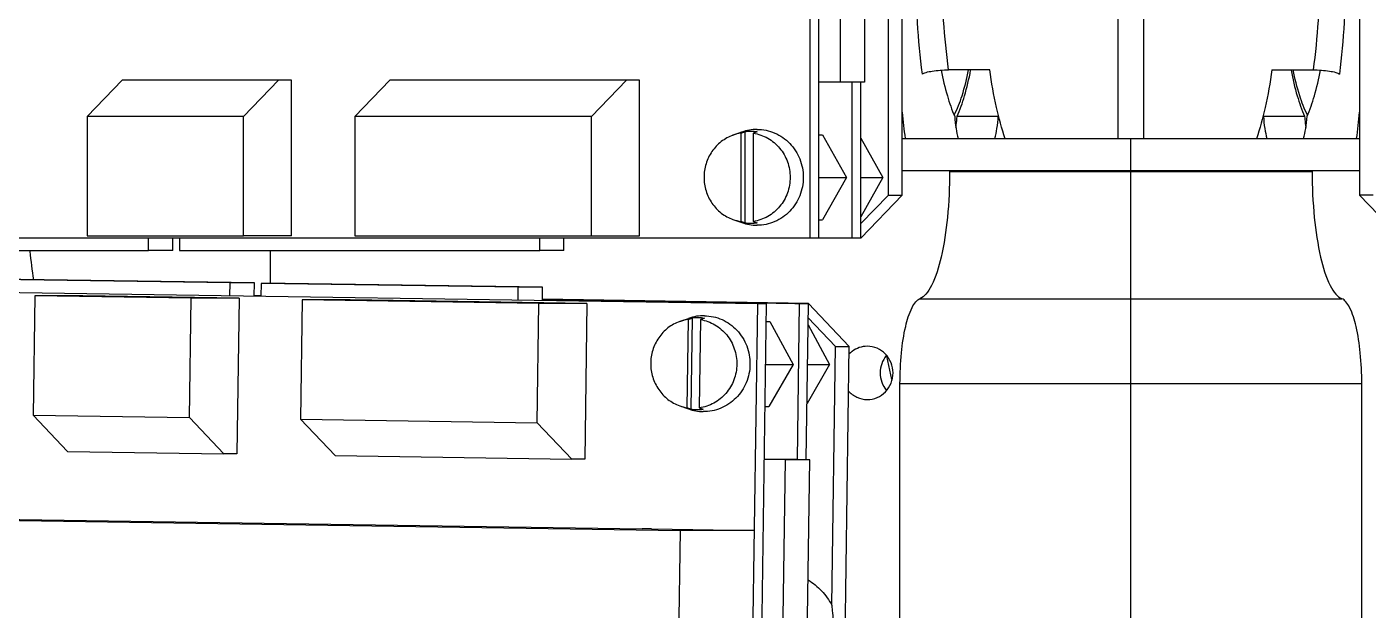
# Model space of a CAD drawing. Header units: millimetres. Extents: x 0 to 841, y 0 to 594.
# Drawn here: x 704.95 to 736.43, y 216.99 to 230.68 of the extents above; entities that cross this region are included whole.
import ezdxf

# ---------------------------------------------------------------- set-up
doc = ezdxf.new("R2010")
doc.units = ezdxf.units.MM
doc.header["$LTSCALE"] = 46.255
doc.layers.get('0').update_dxf_attribs({"linetype": 'CONTINUOUS'})
doc.layers.add('AXIS', color=7, linetype='CONTINUOUS')

msp = doc.modelspace()

# ---------------------------------------------------------------- linework, layer by layer
at = {"color": 7, "linetype": 'CONTINUOUS'}
for p, q in [((723.336, 225.725), (723.336, 246.725)), ((723.543, 225.725), (723.543, 246.725)), ((725.496, 226.725), (725.496, 245.725)), ((736.228, 245.725), (736.228, 226.725)), ((724.04, 235.375), (724.04, 229.375)), ((724.609, 235.375), (724.61, 229.375)), ((725.172, 226.725), (725.172, 232.793)), ((730.562, 228.055), (730.562, 231.18)), ((731.161, 231.18), (731.161, 228.055)), ((706.369, 228.574), (707.19, 229.424)), ((710.861, 229.425), (707.19, 229.424)), ((710.861, 229.425), (710.04, 228.575)), ((711.166, 229.425), (710.861, 229.425)), ((711.166, 225.775), (711.166, 229.425)), ((712.648, 228.575), (713.469, 229.425)), ((719.328, 229.425), (713.469, 229.425)), ((719.023, 229.425), (718.202, 228.575)), ((719.328, 225.775), (719.328, 229.425)), ((724.61, 229.375), (723.543, 229.375)), ((724.32, 225.725), (724.32, 229.375)), ((724.527, 225.725), (724.527, 229.375)), ((710.04, 228.575), (706.369, 228.574)), ((706.369, 228.574), (706.369, 225.774)), ((710.04, 225.775), (710.04, 228.575)), ((718.202, 228.575), (712.648, 228.575)), ((712.648, 228.575), (712.648, 225.775)), ((718.202, 225.775), (718.202, 228.575)), ((726.784, 228.57), (726.784, 228.576)), ((734.939, 228.576), (734.939, 228.57)), ((721.525, 228.133), (721.733, 228.208)), ((721.71, 228.18), (721.801, 228.211)), ((721.801, 228.211), (721.801, 226.078)), ((722.091, 228.211), (722, 228.18)), ((721.71, 228.18), (721.71, 226.109)), ((722, 228.18), (722, 226.109)), ((723.543, 228.144), (723.629, 228.144)), ((723.629, 228.144), (724.187, 227.144)), ((724.527, 228.067), (725.042, 227.144)), ((725.496, 228.055), (736.228, 228.055)), ((730.862, 194.405), (730.862, 228.055)), ((725.496, 227.305), (736.228, 227.305)), ((726.608, 227.28), (735.115, 227.28)), ((723.543, 227.144), (724.187, 227.144)), ((724.187, 227.144), (723.629, 226.144)), ((724.527, 227.144), (725.042, 227.144)), ((725.042, 227.144), (724.527, 226.221)), ((724.527, 226.057), (725.172, 226.725)), ((725.496, 226.725), (724.53, 225.725)), ((725.172, 226.725), (725.496, 226.725)), ((736.551, 226.725), (736.228, 226.725)), ((737.193, 225.725), (736.228, 226.725)), ((721.525, 226.155), (721.733, 226.081)), ((721.801, 226.078), (721.71, 226.109)), ((722, 226.109), (722.091, 226.078)), ((723.543, 226.144), (723.629, 226.144)), ((695.324, 225.724), (724.527, 225.725)), ((706.369, 225.774), (710.04, 225.775)), ((707.813, 225.424), (707.813, 225.724)), ((708.382, 225.424), (708.382, 225.724)), ((708.537, 225.724), (708.537, 225.424)), ((711.166, 225.775), (710.04, 225.775)), ((712.648, 225.775), (719.328, 225.775)), ((716.989, 225.425), (716.989, 225.725)), ((717.558, 225.425), (717.558, 225.725)), ((724.527, 225.725), (724.53, 225.725)), ((701.776, 225.424), (707.813, 225.424)), ((708.382, 225.424), (707.813, 225.424)), ((708.537, 225.424), (716.989, 225.425)), ((710.671, 224.655), (710.671, 225.425)), ((717.558, 225.425), (716.989, 225.425)), ((709.727, 224.666), (701.276, 224.793)), ((710.296, 224.666), (701.845, 224.793)), ((722.105, 224.172), (694.097, 224.596)), ((709.722, 224.362), (709.727, 224.666)), ((710.296, 224.666), (709.727, 224.666)), ((710.292, 224.354), (710.296, 224.666)), ((710.451, 224.655), (710.447, 224.352)), ((711.02, 224.655), (710.451, 224.655)), ((716.487, 224.563), (710.451, 224.655)), ((717.057, 224.563), (711.02, 224.655)), ((716.483, 224.26), (716.487, 224.563)), ((717.057, 224.563), (716.487, 224.563)), ((717.052, 224.252), (717.057, 224.563)), ((705.139, 224.362), (705.1, 221.562)), ((706.265, 224.362), (705.139, 224.362)), ((708.809, 224.306), (705.139, 224.362)), ((709.935, 224.306), (706.265, 224.362)), ((708.77, 221.506), (708.809, 224.306)), ((709.935, 224.306), (708.809, 224.306)), ((709.935, 224.306), (709.884, 220.656)), ((710.447, 224.363), (710.292, 224.366)), ((711.417, 224.267), (711.378, 221.467)), ((712.543, 224.267), (711.417, 224.267)), ((716.971, 224.183), (711.417, 224.267)), ((718.097, 224.183), (712.543, 224.267)), ((716.931, 221.383), (716.971, 224.183)), ((718.097, 224.183), (716.971, 224.183)), ((723.089, 224.172), (717.052, 224.263)), ((723.299, 224.187), (717.053, 224.282)), ((718.03, 224.262), (717.053, 224.277)), ((723.296, 224.172), (717.053, 224.266)), ((718.097, 224.183), (718.045, 220.533)), ((722.976, 224.187), (719.23, 224.244)), ((721.809, 203.174), (722.105, 224.172)), ((722.016, 203.174), (722.312, 224.172)), ((722.312, 224.172), (722.105, 224.172)), ((722.976, 224.187), (723.299, 224.187)), ((722.985, 224.177), (722.976, 224.187)), ((723.037, 220.522), (723.089, 224.172)), ((723.296, 224.172), (723.089, 224.172)), ((723.244, 220.519), (723.296, 224.172)), ((723.299, 224.187), (724.251, 223.172)), ((725.91, 224.295), (735.814, 224.295)), ((720.275, 223.76), (720.483, 223.835)), ((720.474, 223.809), (720.445, 221.738)), ((720.474, 223.809), (720.565, 223.84)), ((720.565, 223.84), (720.535, 221.707)), ((720.764, 223.805), (720.735, 221.734)), ((720.855, 223.836), (720.764, 223.805)), ((723.928, 223.172), (723.291, 223.851)), ((722.307, 223.764), (722.393, 223.763)), ((722.307, 223.763), (722.393, 223.763)), ((722.393, 223.763), (722.936, 222.755)), ((723.289, 223.686), (723.791, 222.754)), ((723.928, 223.172), (724.251, 223.172)), ((723.983, 204.174), (724.251, 223.172)), ((725.255, 222.401), (725.137, 222.944)), ((722.292, 222.755), (722.936, 222.755)), ((722.936, 222.755), (722.364, 221.763)), ((723.791, 222.754), (723.263, 221.839)), ((723.276, 222.754), (723.791, 222.754)), ((725.444, 222.305), (736.28, 222.305)), ((725.444, 210.303), (725.444, 222.305)), ((736.28, 210.303), (736.28, 222.305)), ((720.275, 221.783), (720.483, 221.708)), ((720.535, 221.707), (720.445, 221.738)), ((720.735, 221.734), (720.825, 221.703)), ((722.278, 221.763), (722.364, 221.763)), ((705.1, 221.562), (708.77, 221.506)), ((705.909, 220.712), (705.1, 221.562)), ((708.77, 221.506), (709.579, 220.656)), ((711.378, 221.467), (716.931, 221.383)), ((712.187, 220.617), (711.378, 221.467)), ((716.931, 221.383), (717.74, 220.533)), ((705.909, 220.712), (709.579, 220.656)), ((709.884, 220.656), (709.579, 220.656)), ((712.187, 220.617), (717.74, 220.533)), ((718.045, 220.533), (717.74, 220.533)), ((723.037, 220.522), (722.261, 220.534)), ((722.758, 220.518), (722.261, 220.526)), ((722.673, 214.519), (722.758, 220.518)), ((723.327, 220.518), (722.758, 220.518)), ((723.242, 214.519), (723.327, 220.518)), ((692.275, 219.283), (720.283, 218.86)), ((696.216, 219.247), (719.396, 218.896)), ((719.616, 218.896), (719.396, 218.896)), ((719.616, 218.896), (722.03, 218.86)), ((720.283, 218.86), (720.1, 205.861)), ((722.03, 218.86), (720.283, 218.86))]:
    msp.add_line(p, q, dxfattribs=at)
for centre, radius, start, end in [((753.199, 231.483), 27.847, 185.7857, 187.0767), ((725.473, 229.615), 2.504, 335.4721, 335.9207), ((736.251, 229.615), 2.504, 204.0793, 204.5279), ((708.103, 231.53), 28.271, 352.9329, 354.2046), ((722.089, 227.216), 1.053, 90.0139, 109.7009), ((721.946, 227.214), 1.007, 90.0069, 98.2815), ((721.946, 227.214), 1.007, 81.7185, 89.9931), ((721.856, 227.208), 0.983, 98.5419, 109.6809), ((721.856, 227.081), 0.983, 250.3191, 261.4581), ((722.089, 227.072), 1.053, 250.2991, 269.9861), ((721.946, 227.074), 1.007, 261.7185, 269.9931), ((721.946, 227.074), 1.007, 270.0069, 278.2815), ((748.368, 230.729), 43.672, 187.0028, 187.8806), ((720.606, 222.835), 0.983, 97.6763, 109.6834), ((720.838, 222.844), 1.053, 89.1464, 109.7036), ((720.695, 222.842), 1.007, 89.1389, 97.4146), ((720.695, 222.841), 1.007, 80.8519, 89.1252), ((720.606, 222.709), 0.984, 250.3213, 260.5923), ((720.838, 222.7), 1.053, 250.3014, 269.1186), ((720.695, 222.702), 1.007, 260.8519, 269.1252), ((720.695, 222.701), 1.007, 269.1389, 277.4146)]:
    msp.add_arc(centre, radius, start, end, dxfattribs=at)
for points, knots in [([(726.41, 229.659), (726.45, 229.455), (726.535, 229.088), (726.658, 228.73), (726.729, 228.576)], [0, 0, 0, 0, 0.550288, 1, 1, 1, 1]), ([(726.714, 228.601), (726.791, 228.747), (726.924, 229.098), (727.013, 229.461), (727.055, 229.665)], [0, 0, 0, 0, 0.441969, 1, 1, 1, 1]), ([(726.784, 228.576), (726.855, 228.73), (726.978, 229.087), (727.063, 229.454), (727.102, 229.658)], [0, 0, 0, 0, 0.449748, 1, 1, 1, 1]), ([(734.621, 229.658), (734.66, 229.454), (734.745, 229.087), (734.869, 228.73), (734.939, 228.576)], [0, 0, 0, 0, 0.550252, 1, 1, 1, 1]), ([(735.009, 228.601), (734.933, 228.747), (734.8, 229.098), (734.71, 229.461), (734.669, 229.665)], [0, 0, 0, 0, 0.441969, 1, 1, 1, 1]), ([(734.995, 228.576), (735.065, 228.73), (735.188, 229.088), (735.273, 229.455), (735.313, 229.659)], [0, 0, 0, 0, 0.449713, 1, 1, 1, 1]), ([(726.758, 228.312), (726.761, 228.333), (726.772, 228.419), (726.78, 228.505), (726.784, 228.57)], [0, 0, 0, 0, 0.240025, 1, 1, 1, 1]), ([(734.939, 228.57), (734.941, 228.548), (734.947, 228.462), (734.956, 228.376), (734.966, 228.312)], [0, 0, 0, 0, 0.258699, 1, 1, 1, 1]), ([(722.088, 228.269), (722.159, 228.269), (722.302, 228.255), (722.507, 228.19), (722.696, 228.085), (722.862, 227.944), (722.998, 227.773), (723.099, 227.577), (723.161, 227.365), (723.182, 227.144), (723.161, 226.924), (723.099, 226.711), (722.998, 226.516), (722.862, 226.344), (722.696, 226.203), (722.507, 226.098), (722.302, 226.034), (722.159, 226.019), (722.088, 226.019)], [0, 0, 0, 0, 0.061435, 0.123031, 0.184931, 0.247224, 0.30994, 0.373043, 0.436442, 0.5, 0.563558, 0.626957, 0.69006, 0.752776, 0.815069, 0.876969, 0.938565, 1, 1, 1, 1]), ([(721.525, 228.133), (721.476, 228.116), (721.38, 228.072), (721.247, 227.985), (721.129, 227.878), (720.995, 227.712), (720.877, 227.467), (720.829, 227.144), (720.877, 226.821), (720.995, 226.577), (721.129, 226.41), (721.247, 226.303), (721.38, 226.216), (721.476, 226.173), (721.525, 226.155)], [0, 0, 0, 0, 0.061579, 0.12344, 0.185622, 0.248136, 0.373692, 0.5, 0.626308, 0.751864, 0.814378, 0.87656, 0.938421, 1, 1, 1, 1]), ([(722, 228.18), (722.06, 228.171), (722.177, 228.142), (722.343, 228.067), (722.494, 227.962), (722.624, 227.832), (722.73, 227.68), (722.833, 227.455), (722.888, 227.144), (722.833, 226.833), (722.73, 226.608), (722.624, 226.456), (722.494, 226.326), (722.343, 226.222), (722.177, 226.147), (722.06, 226.118), (722, 226.109)], [0, 0, 0, 0, 0.061482, 0.123195, 0.185237, 0.247654, 0.310451, 0.373582, 0.5, 0.626418, 0.689549, 0.752346, 0.814763, 0.876805, 0.938518, 1, 1, 1, 1]), ([(726.608, 227.28), (726.608, 226.92), (726.578, 226.244), (726.444, 225.345), (726.266, 224.732), (726.074, 224.411), (725.964, 224.316), (725.91, 224.295)], [0, 0, 0, 0, 0.343311, 0.644095, 0.867456, 0.944358, 1, 1, 1, 1]), ([(735.115, 227.28), (735.115, 226.92), (735.145, 226.244), (735.279, 225.345), (735.457, 224.732), (735.649, 224.411), (735.759, 224.316), (735.814, 224.295)], [0, 0, 0, 0, 0.343311, 0.644095, 0.867456, 0.944358, 1, 1, 1, 1]), ([(725.444, 222.305), (725.444, 222.545), (725.464, 222.996), (725.553, 223.595), (725.672, 224.003), (725.8, 224.218), (725.873, 224.281), (725.91, 224.295)], [0, 0, 0, 0, 0.343311, 0.644095, 0.867456, 0.944358, 1, 1, 1, 1]), ([(736.28, 222.305), (736.28, 222.545), (736.259, 222.996), (736.17, 223.595), (736.051, 224.003), (735.923, 224.218), (735.85, 224.281), (735.814, 224.295)], [0, 0, 0, 0, 0.343311, 0.644095, 0.867456, 0.944358, 1, 1, 1, 1]), ([(720.764, 223.805), (720.823, 223.795), (720.941, 223.764), (721.106, 223.687), (721.255, 223.58), (721.383, 223.448), (721.486, 223.294), (721.587, 223.068), (721.637, 222.756), (721.578, 222.446), (721.471, 222.222), (721.363, 222.072), (721.231, 221.944), (721.08, 221.842), (720.913, 221.769), (720.794, 221.742), (720.735, 221.734)], [0, 0, 0, 0, 0.061497, 0.123234, 0.185305, 0.247755, 0.310581, 0.373736, 0.500175, 0.62657, 0.689677, 0.752444, 0.81483, 0.876842, 0.938531, 1, 1, 1, 1]), ([(720.853, 223.896), (720.924, 223.895), (721.067, 223.879), (721.271, 223.811), (721.459, 223.703), (721.623, 223.56), (721.756, 223.386), (721.854, 223.189), (721.913, 222.976), (721.931, 222.755), (721.907, 222.535), (721.842, 222.323), (721.738, 222.129), (721.6, 221.96), (721.432, 221.821), (721.242, 221.719), (721.035, 221.658), (720.893, 221.646), (720.822, 221.647)], [0, 0, 0, 0, 0.061442, 0.123056, 0.184983, 0.247307, 0.310054, 0.373183, 0.436599, 0.500162, 0.563714, 0.627095, 0.690172, 0.752857, 0.815119, 0.876993, 0.938571, 1, 1, 1, 1]), ([(720.275, 223.76), (720.225, 223.743), (720.129, 223.7), (719.997, 223.613), (719.879, 223.505), (719.744, 223.339), (719.626, 223.094), (719.578, 222.772), (719.626, 222.449), (719.744, 222.204), (719.879, 222.038), (719.997, 221.931), (720.129, 221.844), (720.225, 221.8), (720.275, 221.783)], [0, 0, 0, 0, 0.06158, 0.12344, 0.185622, 0.248136, 0.373692, 0.5, 0.626308, 0.751864, 0.814378, 0.876559, 0.93842, 1, 1, 1, 1])]:
    msp.add_open_spline(points, degree=3, knots=knots, dxfattribs=at)
at = {"layer": 'AXIS', "color": 7, "linetype": 'CONTINUOUS'}
for p, q in [((727.551, 229.666), (726.586, 229.666)), ((734.172, 229.666), (735.138, 229.666)), ((726.784, 228.576), (727.75, 228.576)), ((733.973, 228.576), (734.939, 228.576)), ((723.842, 217.105), (723.928, 223.172))]:
    msp.add_line(p, q, dxfattribs=at)
for centre, radius, start, end in [((718.613, 222.92), 1.463, 113.5136, 114.3023), ((713.531, -112.398), 336.69, 89.03019, 89.23447), ((718.605, 222.917), 1.466, 63.9851, 64.7708), ((724.69, 222.572), 0.612, 131.0077, 136.9414), ((724.685, 222.578), 0.605, 127.3036, 130.9935)]:
    msp.add_arc(centre, radius, start, end, dxfattribs=at)
for points, knots in [([(725.97, 229.569), (725.917, 229.97), (725.841, 230.798), (725.803, 232.055), (725.841, 233.312), (725.917, 234.14), (725.97, 234.541)], [0, 0, 0, 0, 0.243474, 0.5, 0.756526, 1, 1, 1, 1]), ([(735.754, 234.541), (735.806, 234.14), (735.883, 233.312), (735.92, 232.055), (735.883, 230.798), (735.806, 229.97), (735.754, 229.569)], [0, 0, 0, 0, 0.243474, 0.5, 0.756526, 1, 1, 1, 1]), ([(726.586, 229.666), (726.532, 230.05), (726.453, 230.845), (726.415, 232.055), (726.453, 233.265), (726.532, 234.06), (726.586, 234.444)], [0, 0, 0, 0, 0.242617, 0.5, 0.757383, 1, 1, 1, 1]), ([(735.138, 234.444), (735.192, 234.06), (735.27, 233.265), (735.308, 232.055), (735.27, 230.845), (735.192, 230.05), (735.138, 229.666)], [0, 0, 0, 0, 0.242617, 0.5, 0.757383, 1, 1, 1, 1]), ([(725.97, 229.569), (725.98, 229.577), (726.008, 229.591), (726.085, 229.617), (726.213, 229.642), (726.39, 229.661), (726.519, 229.666), (726.586, 229.666)], [0, 0, 0, 0, 0.062677, 0.149034, 0.385593, 0.683528, 1, 1, 1, 1]), ([(727.914, 228.048), (727.831, 228.288), (727.688, 228.824), (727.593, 229.369), (727.551, 229.666)], [0, 0, 0, 0, 0.4584, 1, 1, 1, 1]), ([(734.172, 229.666), (734.13, 229.369), (734.035, 228.824), (733.892, 228.288), (733.809, 228.048)], [0, 0, 0, 0, 0.5416, 1, 1, 1, 1]), ([(735.138, 229.666), (735.204, 229.666), (735.333, 229.661), (735.51, 229.642), (735.639, 229.617), (735.715, 229.591), (735.743, 229.577), (735.754, 229.569)], [0, 0, 0, 0, 0.316475, 0.614411, 0.850968, 0.937323, 1, 1, 1, 1]), ([(726.729, 228.576), (726.735, 228.48), (726.752, 228.303), (726.787, 228.129), (726.81, 228.052)], [0, 0, 0, 0, 0.54288, 1, 1, 1, 1]), ([(727.669, 228.052), (727.691, 228.129), (727.727, 228.303), (727.744, 228.48), (727.75, 228.576)], [0, 0, 0, 0, 0.45712, 1, 1, 1, 1]), ([(733.973, 228.576), (733.979, 228.48), (733.997, 228.303), (734.032, 228.129), (734.055, 228.052)], [0, 0, 0, 0, 0.54288, 1, 1, 1, 1]), ([(734.913, 228.052), (734.936, 228.129), (734.971, 228.303), (734.989, 228.48), (734.995, 228.576)], [0, 0, 0, 0, 0.45712, 1, 1, 1, 1]), ([(724.677, 221.93), (724.755, 221.93), (724.915, 221.963), (725.181, 222.147), (725.346, 222.555), (725.181, 222.963), (724.915, 223.147), (724.755, 223.18), (724.677, 223.18)], [0, 0, 0, 0, 0.124157, 0.249479, 0.5, 0.750521, 0.875843, 1, 1, 1, 1]), ([(724.23, 222.134), (724.286, 222.071), (724.424, 221.967), (724.593, 221.93), (724.677, 221.93)], [0, 0, 0, 0, 0.50257, 1, 1, 1, 1]), ([(723.292, 217.696), (723.407, 217.625), (723.62, 217.45), (723.778, 217.225), (723.842, 217.105)], [0, 0, 0, 0, 0.497675, 1, 1, 1, 1]), ([(723.842, 217.105), (723.849, 217.044), (723.874, 216.791), (723.886, 216.537), (723.883, 216.343)], [0, 0, 0, 0, 0.238947, 1, 1, 1, 1])]:
    msp.add_open_spline(points, degree=3, knots=knots, dxfattribs=at)
for points in [[(724.677, 223.18), (724.551, 223.18), (724.419, 223.135), (724.319, 223.058)], [(725.123, 222.96), (725.032, 222.849), (724.926, 222.555), (725.032, 222.261), (725.123, 222.15)]]:
    msp.add_open_spline(points, degree=3, dxfattribs=at)

doc.saveas('drawing.dxf')
